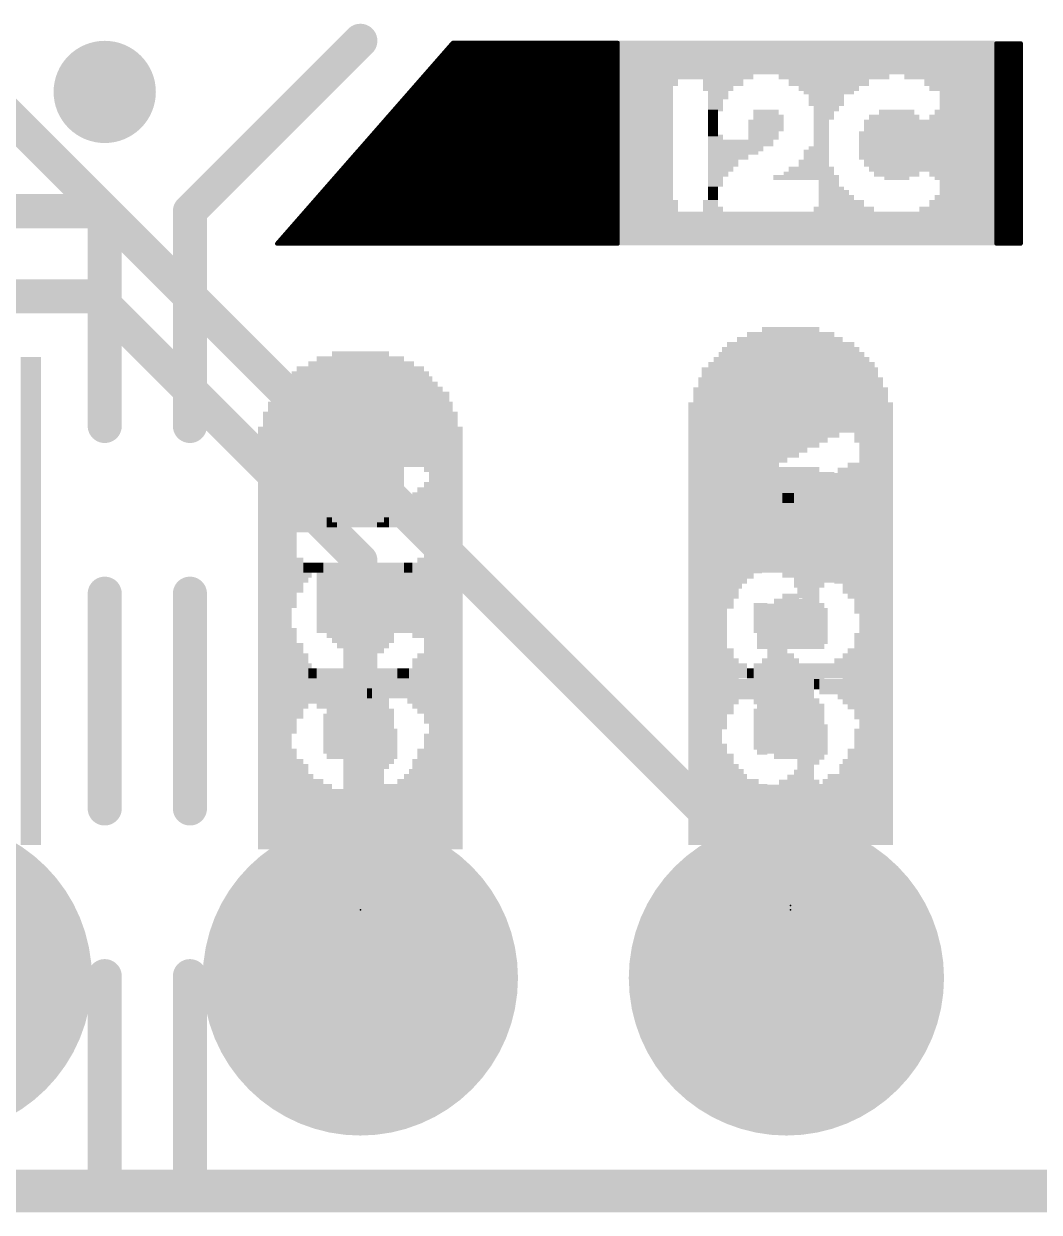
# Model space of a CAD drawing. Extents: x -28 to 74, y -69 to 26.
# Drawn here: x 15.77 to 21.83, y -0.13 to 6.96 of the extents above; entities that cross this region are included whole.
import ezdxf

# ---------------------------------------------------------------- set-up
doc = ezdxf.new("R2010")
doc.units = 0
for name, color, linetype in [('1', 12, 'CONTINUOUS'), ('16', 140, 'CONTINUOUS'), ('17', 183, 'CONTINUOUS'), ('18', 110, 'CONTINUOUS'), ('20', 53, 'CONTINUOUS'), ('21', 41, 'CONTINUOUS'), ('22', 40, 'CONTINUOUS'), ('23', 53, 'CONTINUOUS'), ('24', 53, 'CONTINUOUS'), ('51', 53, 'CONTINUOUS')]:
    doc.layers.add(name, color=color, linetype=linetype)

# ---------------------------------------------------------------- blocks, each defined once
blk = doc.blocks.new('RECT')
blk.add_solid([(-0.5, -0.5), (0.5, -0.5), (-0.5, 0.5), (0.5, 0.5)])
blk = doc.blocks.new('ROUNDP')
at = {"const_width": 0.5}
blk.add_lwpolyline([(0, -0.25, 1), (0, 0.25, 1), (0, -0.25)], format="xyb", dxfattribs=at)
blk = doc.blocks.new('ROUNDV')
at = {"const_width": 0.5}
blk.add_lwpolyline([(0, -0.25, 1), (0, 0.25, 1), (0, -0.25)], format="xyb", dxfattribs=at)

msp = doc.modelspace()

# ---------------------------------------------------------------- linework, layer by layer
at = {"layer": '1'}
for points, const_width in [([(11.938, 5.842), (16.256, 5.842)], 0.2032), ([(16.256, 5.842), (20.32, 1.778)], 0.2032), ([(16.2052, 5.334), (11.8897, 5.334)], 0.2032), ([(17.78, 3.7592), (16.2052, 5.334)], 0.2032), ([(17.78, 1.27), (17.78, 3.7592)], 0.2032), ([(20.32, 1.778), (20.32, 1.27)], 0.2032), ([(0, 0), (25.4, 0)], 0.254)]:
    msp.add_lwpolyline(points, dxfattribs=dict(at, const_width=const_width))
at = {"layer": '1', "const_width": 0.1016}
for points in [[(16.2919, 5.8779, 1), (16.2201, 5.8061)], [(16.256, 5.7912, 1), (16.256, 5.8928)], [(16.2411, 5.3699, 1), (16.1693, 5.2981)], [(16.2052, 5.2832, 1), (16.2052, 5.3848)], [(17.8308, 3.7592, 1), (17.7292, 3.7592)], [(17.7441, 3.7233, 1), (17.8159, 3.7951)], [(20.3708, 1.778, 1), (20.2692, 1.778)], [(20.2841, 1.7421, 1), (20.3559, 1.8139)], [(17.7292, 1.27, 1), (17.8308, 1.27)], [(20.2692, 1.27, 1), (20.3708, 1.27)]]:
    msp.add_lwpolyline(points, format="xyb", dxfattribs=at)
at = {"layer": '16', "const_width": 0.254}
msp.add_lwpolyline([(0, 0), (25.4, 0)], dxfattribs=at)
at = {"layer": '20', "const_width": 0.2032}
msp.add_lwpolyline([(0, 0), (25.4, 0)], dxfattribs=at)
at = {"layer": '21'}
for points, const_width in [([(16.256, 5.842), (15.24, 6.858)], 0.2032), ([(16.764, 5.842), (17.78, 6.858)], 0.2032), ([(18.3309, 6.8453), (17.2841, 5.649)], 0.0254), ([(18.2975, 6.8072), (19.3142, 6.8072)], 0.0254), ([(18.3198, 6.8326), (19.3142, 6.8326)], 0.0254), ([(19.3142, 6.8453), (18.3309, 6.8453)], 0.0254), ([(19.3142, 5.649), (19.3142, 6.8453)], 0.0254), ([(21.717, 6.8428), (21.5722, 6.8428)], 0.0254), ([(21.5722, 6.8428), (21.5722, 5.649)], 0.0254), ([(21.5722, 6.8326), (21.717, 6.8326)], 0.0254), ([(21.5722, 6.8072), (21.717, 6.8072)], 0.0254), ([(21.717, 5.649), (21.717, 6.8428)], 0.0254), ([(18.2309, 6.731), (19.3142, 6.731)], 0.0254), ([(18.2531, 6.7564), (19.3142, 6.7564)], 0.0254), ([(18.2753, 6.7818), (19.3142, 6.7818)], 0.0254), ([(21.5722, 6.7818), (21.717, 6.7818)], 0.0254), ([(21.5722, 6.7564), (21.717, 6.7564)], 0.0254), ([(21.5722, 6.731), (21.717, 6.731)], 0.0254), ([(18.1642, 6.6548), (19.3142, 6.6548)], 0.0254), ([(18.1864, 6.6802), (19.3142, 6.6802)], 0.0254), ([(18.2086, 6.7056), (19.3142, 6.7056)], 0.0254), ([(21.5722, 6.7056), (21.717, 6.7056)], 0.0254), ([(21.5722, 6.6802), (21.717, 6.6802)], 0.0254), ([(21.5722, 6.6548), (21.717, 6.6548)], 0.0254), ([(18.0975, 6.5786), (19.3142, 6.5786)], 0.0254), ([(18.1197, 6.604), (19.3142, 6.604)], 0.0254), ([(18.142, 6.6294), (19.3142, 6.6294)], 0.0254), ([(21.5722, 6.6294), (21.717, 6.6294)], 0.0254), ([(21.5722, 6.604), (21.717, 6.604)], 0.0254), ([(21.5722, 6.5786), (21.717, 6.5786)], 0.0254), ([(18.0531, 6.5278), (19.3142, 6.5278)], 0.0254), ([(18.0753, 6.5532), (19.3142, 6.5532)], 0.0254), ([(21.5722, 6.5532), (21.717, 6.5532)], 0.0254), ([(21.5722, 6.5278), (21.717, 6.5278)], 0.0254), ([(17.9864, 6.4516), (19.3142, 6.4516)], 0.0254), ([(18.0086, 6.477), (19.3142, 6.477)], 0.0254), ([(18.0308, 6.5024), (19.3142, 6.5024)], 0.0254), ([(21.5722, 6.5024), (21.717, 6.5024)], 0.0254), ([(21.5722, 6.477), (21.717, 6.477)], 0.0254), ([(21.5722, 6.4516), (21.717, 6.4516)], 0.0254), ([(17.9197, 6.3754), (19.3142, 6.3754)], 0.0254), ([(17.9419, 6.4008), (19.3142, 6.4008)], 0.0254), ([(17.9642, 6.4262), (19.3142, 6.4262)], 0.0254), ([(21.5722, 6.4262), (21.717, 6.4262)], 0.0254), ([(21.5722, 6.4008), (21.717, 6.4008)], 0.0254), ([(21.5722, 6.3754), (21.717, 6.3754)], 0.0254), ([(17.853, 6.2992), (19.3142, 6.2992)], 0.0254), ([(17.8753, 6.3246), (19.3142, 6.3246)], 0.0254), ([(17.8975, 6.35), (19.3142, 6.35)], 0.0254), ([(21.5722, 6.35), (21.717, 6.35)], 0.0254), ([(21.5722, 6.3246), (21.717, 6.3246)], 0.0254), ([(21.5722, 6.2992), (21.717, 6.2992)], 0.0254), ([(17.8086, 6.2484), (19.3142, 6.2484)], 0.0254), ([(17.8308, 6.2738), (19.3142, 6.2738)], 0.0254), ([(21.5722, 6.2738), (21.717, 6.2738)], 0.0254), ([(21.5722, 6.2484), (21.717, 6.2484)], 0.0254), ([(17.7419, 6.1722), (19.3142, 6.1722)], 0.0254), ([(17.7641, 6.1976), (19.3142, 6.1976)], 0.0254), ([(17.7864, 6.223), (19.3142, 6.223)], 0.0254), ([(21.5722, 6.223), (21.717, 6.223)], 0.0254), ([(21.5722, 6.1976), (21.717, 6.1976)], 0.0254), ([(21.5722, 6.1722), (21.717, 6.1722)], 0.0254), ([(17.6752, 6.096), (19.3142, 6.096)], 0.0254), ([(17.6974, 6.1214), (19.3142, 6.1214)], 0.0254), ([(17.7197, 6.1468), (19.3142, 6.1468)], 0.0254), ([(21.5722, 6.1468), (21.717, 6.1468)], 0.0254), ([(21.5722, 6.1214), (21.717, 6.1214)], 0.0254), ([(21.5722, 6.096), (21.717, 6.096)], 0.0254), ([(17.6086, 6.0198), (19.3142, 6.0198)], 0.0254), ([(17.6308, 6.0452), (19.3142, 6.0452)], 0.0254), ([(17.653, 6.0706), (19.3142, 6.0706)], 0.0254), ([(21.5722, 6.0706), (21.717, 6.0706)], 0.0254), ([(21.5722, 6.0452), (21.717, 6.0452)], 0.0254), ([(21.5722, 6.0198), (21.717, 6.0198)], 0.0254), ([(17.5419, 5.9436), (19.3142, 5.9436)], 0.0254), ([(17.5641, 5.969), (19.3142, 5.969)], 0.0254), ([(17.5863, 5.9944), (19.3142, 5.9944)], 0.0254), ([(21.5722, 5.9944), (21.717, 5.9944)], 0.0254), ([(21.5722, 5.969), (21.717, 5.969)], 0.0254), ([(21.5722, 5.9436), (21.717, 5.9436)], 0.0254), ([(16.256, 4.5613), (16.256, 5.842)], 0.2032), ([(16.764, 4.5613), (16.764, 5.842)], 0.2032), ([(17.4974, 5.8928), (19.3142, 5.8928)], 0.0254), ([(17.5197, 5.9182), (19.3142, 5.9182)], 0.0254), ([(21.5722, 5.9182), (21.717, 5.9182)], 0.0254), ([(21.5722, 5.8928), (21.717, 5.8928)], 0.0254), ([(17.4307, 5.8166), (19.3142, 5.8166)], 0.0254), ([(17.453, 5.842), (19.3142, 5.842)], 0.0254), ([(17.4752, 5.8674), (19.3142, 5.8674)], 0.0254), ([(21.5722, 5.8674), (21.717, 5.8674)], 0.0254), ([(21.5722, 5.842), (21.717, 5.842)], 0.0254), ([(21.5722, 5.8166), (21.717, 5.8166)], 0.0254), ([(17.3641, 5.7404), (19.3142, 5.7404)], 0.0254), ([(17.3863, 5.7658), (19.3142, 5.7658)], 0.0254), ([(17.4085, 5.7912), (19.3142, 5.7912)], 0.0254), ([(21.5722, 5.7912), (21.717, 5.7912)], 0.0254), ([(21.5722, 5.7658), (21.717, 5.7658)], 0.0254), ([(21.5722, 5.7404), (21.717, 5.7404)], 0.0254), ([(17.2974, 5.6642), (19.3142, 5.6642)], 0.0254), ([(17.3196, 5.6896), (19.3142, 5.6896)], 0.0254), ([(17.3419, 5.715), (19.3142, 5.715)], 0.0254), ([(21.5722, 5.715), (21.717, 5.715)], 0.0254), ([(21.5722, 5.6896), (21.717, 5.6896)], 0.0254), ([(21.5722, 5.6642), (21.717, 5.6642)], 0.0254), ([(17.2841, 5.649), (19.3142, 5.649)], 0.0254), ([(21.5722, 5.649), (21.717, 5.649)], 0.0254), ([(16.256, 2.2807), (16.256, 3.5613)], 0.2032), ([(16.764, 2.2807), (16.764, 3.5613)], 0.2032), ([(16.256, 0), (16.256, 1.2807)], 0.2032), ([(16.764, 0), (16.764, 1.2807)], 0.2032)]:
    msp.add_lwpolyline(points, dxfattribs=dict(at, const_width=const_width))
for points, const_width in [([(17.8159, 6.8221, 1), (17.7441, 6.8939)], 0.1016), ([(18.2975, 6.8136, 1), (18.2975, 6.8008)], 0.0127), ([(18.3198, 6.839, 1), (18.3198, 6.8262)], 0.0127), ([(18.3309, 6.8517, 1), (18.3309, 6.8389)], 0.0127), ([(18.3356, 6.8411, 1), (18.3261, 6.8495)], 0.0127), ([(19.3205, 6.8453, 1), (19.3078, 6.8453)], 0.0127), ([(19.3142, 6.8389, 1), (19.3142, 6.8517)], 0.0127), ([(19.3142, 6.8262, 1), (19.3142, 6.839)], 0.0127), ([(19.3142, 6.8008, 1), (19.3142, 6.8136)], 0.0127), ([(21.5722, 6.839, 1), (21.5722, 6.8262)], 0.0127), ([(21.5722, 6.8136, 1), (21.5722, 6.8008)], 0.0127), ([(21.5722, 6.8491, 1), (21.5722, 6.8364)], 0.0127), ([(21.5786, 6.8428, 1), (21.5659, 6.8428)], 0.0127), ([(21.7234, 6.8428, 1), (21.7107, 6.8428)], 0.0127), ([(21.717, 6.8364, 1), (21.717, 6.8491)], 0.0127), ([(21.717, 6.8262, 1), (21.717, 6.839)], 0.0127), ([(21.717, 6.8008, 1), (21.717, 6.8136)], 0.0127), ([(18.2309, 6.7374, 1), (18.2309, 6.7247)], 0.0127), ([(18.2531, 6.7628, 1), (18.2531, 6.75)], 0.0127), ([(18.2753, 6.7882, 1), (18.2753, 6.7755)], 0.0127), ([(19.3142, 6.7755, 1), (19.3142, 6.7882)], 0.0127), ([(19.3142, 6.75, 1), (19.3142, 6.7628)], 0.0127), ([(19.3142, 6.7247, 1), (19.3142, 6.7374)], 0.0127), ([(21.5722, 6.7628, 1), (21.5722, 6.75)], 0.0127), ([(21.5722, 6.7882, 1), (21.5722, 6.7755)], 0.0127), ([(21.5722, 6.7374, 1), (21.5722, 6.7247)], 0.0127), ([(21.717, 6.7755, 1), (21.717, 6.7882)], 0.0127), ([(21.717, 6.75, 1), (21.717, 6.7628)], 0.0127), ([(21.717, 6.7247, 1), (21.717, 6.7374)], 0.0127), ([(18.1642, 6.6612, 1), (18.1642, 6.6485)], 0.0127), ([(18.1864, 6.6866, 1), (18.1864, 6.6738)], 0.0127), ([(18.2086, 6.712, 1), (18.2086, 6.6993)], 0.0127), ([(19.3142, 6.6993, 1), (19.3142, 6.712)], 0.0127), ([(19.3142, 6.6738, 1), (19.3142, 6.6866)], 0.0127), ([(19.3142, 6.6485, 1), (19.3142, 6.6612)], 0.0127), ([(21.5722, 6.6866, 1), (21.5722, 6.6738)], 0.0127), ([(21.5722, 6.712, 1), (21.5722, 6.6993)], 0.0127), ([(21.5722, 6.6612, 1), (21.5722, 6.6485)], 0.0127), ([(21.717, 6.6993, 1), (21.717, 6.712)], 0.0127), ([(21.717, 6.6738, 1), (21.717, 6.6866)], 0.0127), ([(21.717, 6.6485, 1), (21.717, 6.6612)], 0.0127), ([(18.0975, 6.585, 1), (18.0975, 6.5723)], 0.0127), ([(18.1197, 6.6104, 1), (18.1197, 6.5976)], 0.0127), ([(18.142, 6.6358, 1), (18.142, 6.6231)], 0.0127), ([(19.3142, 6.6231, 1), (19.3142, 6.6358)], 0.0127), ([(19.3142, 6.5976, 1), (19.3142, 6.6104)], 0.0127), ([(19.3142, 6.5723, 1), (19.3142, 6.585)], 0.0127), ([(21.5722, 6.6104, 1), (21.5722, 6.5976)], 0.0127), ([(21.5722, 6.6358, 1), (21.5722, 6.6231)], 0.0127), ([(21.5722, 6.585, 1), (21.5722, 6.5723)], 0.0127), ([(21.717, 6.6231, 1), (21.717, 6.6358)], 0.0127), ([(21.717, 6.5976, 1), (21.717, 6.6104)], 0.0127), ([(21.717, 6.5723, 1), (21.717, 6.585)], 0.0127), ([(18.0531, 6.5342, 1), (18.0531, 6.5214)], 0.0127), ([(18.0753, 6.5596, 1), (18.0753, 6.5469)], 0.0127), ([(19.3142, 6.5469, 1), (19.3142, 6.5596)], 0.0127), ([(19.3142, 6.5214, 1), (19.3142, 6.5342)], 0.0127), ([(21.5722, 6.5342, 1), (21.5722, 6.5214)], 0.0127), ([(21.5722, 6.5596, 1), (21.5722, 6.5469)], 0.0127), ([(21.717, 6.5469, 1), (21.717, 6.5596)], 0.0127), ([(21.717, 6.5214, 1), (21.717, 6.5342)], 0.0127), ([(17.9864, 6.458, 1), (17.9864, 6.4452)], 0.0127), ([(18.0086, 6.4834, 1), (18.0086, 6.4707)], 0.0127), ([(18.0308, 6.5088, 1), (18.0308, 6.4961)], 0.0127), ([(19.3142, 6.4961, 1), (19.3142, 6.5088)], 0.0127), ([(19.3142, 6.4707, 1), (19.3142, 6.4834)], 0.0127), ([(19.3142, 6.4452, 1), (19.3142, 6.458)], 0.0127), ([(21.5722, 6.458, 1), (21.5722, 6.4452)], 0.0127), ([(21.5722, 6.5088, 1), (21.5722, 6.4961)], 0.0127), ([(21.5722, 6.4834, 1), (21.5722, 6.4707)], 0.0127), ([(21.717, 6.4961, 1), (21.717, 6.5088)], 0.0127), ([(21.717, 6.4707, 1), (21.717, 6.4834)], 0.0127), ([(21.717, 6.4452, 1), (21.717, 6.458)], 0.0127), ([(17.9197, 6.3818, 1), (17.9197, 6.369)], 0.0127), ([(17.9419, 6.4072, 1), (17.9419, 6.3944)], 0.0127), ([(17.9642, 6.4326, 1), (17.9642, 6.4199)], 0.0127), ([(19.3142, 6.4199, 1), (19.3142, 6.4326)], 0.0127), ([(19.3142, 6.3944, 1), (19.3142, 6.4072)], 0.0127), ([(19.3142, 6.369, 1), (19.3142, 6.3818)], 0.0127), ([(21.5722, 6.4072, 1), (21.5722, 6.3944)], 0.0127), ([(21.5722, 6.3818, 1), (21.5722, 6.369)], 0.0127), ([(21.5722, 6.4326, 1), (21.5722, 6.4199)], 0.0127), ([(21.717, 6.4199, 1), (21.717, 6.4326)], 0.0127), ([(21.717, 6.3944, 1), (21.717, 6.4072)], 0.0127), ([(21.717, 6.369, 1), (21.717, 6.3818)], 0.0127), ([(17.853, 6.3056, 1), (17.853, 6.2928)], 0.0127), ([(17.8753, 6.331, 1), (17.8753, 6.3182)], 0.0127), ([(17.8975, 6.3564, 1), (17.8975, 6.3437)], 0.0127), ([(19.3142, 6.3437, 1), (19.3142, 6.3564)], 0.0127), ([(19.3142, 6.3182, 1), (19.3142, 6.331)], 0.0127), ([(19.3142, 6.2928, 1), (19.3142, 6.3056)], 0.0127), ([(21.5722, 6.331, 1), (21.5722, 6.3182)], 0.0127), ([(21.5722, 6.3056, 1), (21.5722, 6.2928)], 0.0127), ([(21.5722, 6.3564, 1), (21.5722, 6.3437)], 0.0127), ([(21.717, 6.3437, 1), (21.717, 6.3564)], 0.0127), ([(21.717, 6.3182, 1), (21.717, 6.331)], 0.0127), ([(21.717, 6.2928, 1), (21.717, 6.3056)], 0.0127), ([(17.8086, 6.2548, 1), (17.8086, 6.242)], 0.0127), ([(17.8308, 6.2802, 1), (17.8308, 6.2675)], 0.0127), ([(19.3142, 6.2675, 1), (19.3142, 6.2802)], 0.0127), ([(19.3142, 6.242, 1), (19.3142, 6.2548)], 0.0127), ([(21.5722, 6.2548, 1), (21.5722, 6.242)], 0.0127), ([(21.5722, 6.2802, 1), (21.5722, 6.2675)], 0.0127), ([(21.717, 6.2675, 1), (21.717, 6.2802)], 0.0127), ([(21.717, 6.242, 1), (21.717, 6.2548)], 0.0127), ([(17.7419, 6.1786, 1), (17.7419, 6.1658)], 0.0127), ([(17.7641, 6.204, 1), (17.7641, 6.1913)], 0.0127), ([(17.7864, 6.2294, 1), (17.7864, 6.2166)], 0.0127), ([(19.3142, 6.2166, 1), (19.3142, 6.2294)], 0.0127), ([(19.3142, 6.1913, 1), (19.3142, 6.204)], 0.0127), ([(19.3142, 6.1658, 1), (19.3142, 6.1786)], 0.0127), ([(21.5722, 6.2294, 1), (21.5722, 6.2166)], 0.0127), ([(21.5722, 6.1786, 1), (21.5722, 6.1658)], 0.0127), ([(21.5722, 6.204, 1), (21.5722, 6.1913)], 0.0127), ([(21.717, 6.2166, 1), (21.717, 6.2294)], 0.0127), ([(21.717, 6.1913, 1), (21.717, 6.204)], 0.0127), ([(21.717, 6.1658, 1), (21.717, 6.1786)], 0.0127), ([(17.6752, 6.1024, 1), (17.6752, 6.0896)], 0.0127), ([(17.6974, 6.1278, 1), (17.6974, 6.1151)], 0.0127), ([(17.7197, 6.1532, 1), (17.7197, 6.1405)], 0.0127), ([(19.3142, 6.1405, 1), (19.3142, 6.1532)], 0.0127), ([(19.3142, 6.1151, 1), (19.3142, 6.1278)], 0.0127), ([(19.3142, 6.0896, 1), (19.3142, 6.1024)], 0.0127), ([(21.5722, 6.1024, 1), (21.5722, 6.0896)], 0.0127), ([(21.5722, 6.1532, 1), (21.5722, 6.1405)], 0.0127), ([(21.5722, 6.1278, 1), (21.5722, 6.1151)], 0.0127), ([(21.717, 6.1405, 1), (21.717, 6.1532)], 0.0127), ([(21.717, 6.1151, 1), (21.717, 6.1278)], 0.0127), ([(21.717, 6.0896, 1), (21.717, 6.1024)], 0.0127), ([(17.6086, 6.0262, 1), (17.6086, 6.0134)], 0.0127), ([(17.6308, 6.0516, 1), (17.6308, 6.0389)], 0.0127), ([(17.653, 6.077, 1), (17.653, 6.0643)], 0.0127), ([(19.3142, 6.0643, 1), (19.3142, 6.077)], 0.0127), ([(19.3142, 6.0389, 1), (19.3142, 6.0516)], 0.0127), ([(19.3142, 6.0134, 1), (19.3142, 6.0262)], 0.0127), ([(21.5722, 6.0262, 1), (21.5722, 6.0134)], 0.0127), ([(21.5722, 6.077, 1), (21.5722, 6.0643)], 0.0127), ([(21.5722, 6.0516, 1), (21.5722, 6.0389)], 0.0127), ([(21.717, 6.0643, 1), (21.717, 6.077)], 0.0127), ([(21.717, 6.0389, 1), (21.717, 6.0516)], 0.0127), ([(21.717, 6.0134, 1), (21.717, 6.0262)], 0.0127), ([(17.5419, 5.95, 1), (17.5419, 5.9372)], 0.0127), ([(17.5641, 5.9754, 1), (17.5641, 5.9627)], 0.0127), ([(17.5863, 6.0008, 1), (17.5863, 5.9881)], 0.0127), ([(19.3142, 5.9881, 1), (19.3142, 6.0008)], 0.0127), ([(19.3142, 5.9627, 1), (19.3142, 5.9754)], 0.0127), ([(19.3142, 5.9372, 1), (19.3142, 5.95)], 0.0127), ([(21.5722, 5.95, 1), (21.5722, 5.9372)], 0.0127), ([(21.5722, 6.0008, 1), (21.5722, 5.9881)], 0.0127), ([(21.5722, 5.9754, 1), (21.5722, 5.9627)], 0.0127), ([(21.717, 5.9881, 1), (21.717, 6.0008)], 0.0127), ([(21.717, 5.9627, 1), (21.717, 5.9754)], 0.0127), ([(21.717, 5.9372, 1), (21.717, 5.95)], 0.0127), ([(16.3068, 5.842, 1), (16.2052, 5.842)], 0.1016), ([(16.2201, 5.8061, 1), (16.2919, 5.8779)], 0.1016), ([(16.8148, 5.842, 1), (16.7132, 5.842)], 0.1016), ([(16.7281, 5.8779, 1), (16.7999, 5.8061)], 0.1016), ([(17.4974, 5.8992, 1), (17.4974, 5.8864)], 0.0127), ([(17.5197, 5.9246, 1), (17.5197, 5.9119)], 0.0127), ([(19.3142, 5.9119, 1), (19.3142, 5.9246)], 0.0127), ([(19.3142, 5.8864, 1), (19.3142, 5.8992)], 0.0127), ([(21.5722, 5.8992, 1), (21.5722, 5.8864)], 0.0127), ([(21.5722, 5.9246, 1), (21.5722, 5.9119)], 0.0127), ([(21.717, 5.9119, 1), (21.717, 5.9246)], 0.0127), ([(21.717, 5.8864, 1), (21.717, 5.8992)], 0.0127), ([(17.4307, 5.823, 1), (17.4307, 5.8102)], 0.0127), ([(17.453, 5.8484, 1), (17.453, 5.8357)], 0.0127), ([(17.4752, 5.8738, 1), (17.4752, 5.861)], 0.0127), ([(19.3142, 5.861, 1), (19.3142, 5.8738)], 0.0127), ([(19.3142, 5.8357, 1), (19.3142, 5.8484)], 0.0127), ([(19.3142, 5.8102, 1), (19.3142, 5.823)], 0.0127), ([(21.5722, 5.8738, 1), (21.5722, 5.861)], 0.0127), ([(21.5722, 5.823, 1), (21.5722, 5.8102)], 0.0127), ([(21.5722, 5.8484, 1), (21.5722, 5.8357)], 0.0127), ([(21.717, 5.861, 1), (21.717, 5.8738)], 0.0127), ([(21.717, 5.8357, 1), (21.717, 5.8484)], 0.0127), ([(21.717, 5.8102, 1), (21.717, 5.823)], 0.0127), ([(17.3641, 5.7468, 1), (17.3641, 5.734)], 0.0127), ([(17.3863, 5.7722, 1), (17.3863, 5.7595)], 0.0127), ([(17.4085, 5.7976, 1), (17.4085, 5.7848)], 0.0127), ([(19.3142, 5.7848, 1), (19.3142, 5.7976)], 0.0127), ([(19.3142, 5.7595, 1), (19.3142, 5.7722)], 0.0127), ([(19.3142, 5.734, 1), (19.3142, 5.7468)], 0.0127), ([(21.5722, 5.7976, 1), (21.5722, 5.7848)], 0.0127), ([(21.5722, 5.7468, 1), (21.5722, 5.734)], 0.0127), ([(21.5722, 5.7722, 1), (21.5722, 5.7595)], 0.0127), ([(21.717, 5.7848, 1), (21.717, 5.7976)], 0.0127), ([(21.717, 5.7595, 1), (21.717, 5.7722)], 0.0127), ([(21.717, 5.734, 1), (21.717, 5.7468)], 0.0127), ([(17.2974, 5.6706, 1), (17.2974, 5.6578)], 0.0127), ([(17.3196, 5.696, 1), (17.3196, 5.6833)], 0.0127), ([(17.3419, 5.7214, 1), (17.3419, 5.7086)], 0.0127), ([(19.3142, 5.7086, 1), (19.3142, 5.7214)], 0.0127), ([(19.3142, 5.6833, 1), (19.3142, 5.696)], 0.0127), ([(19.3142, 5.6578, 1), (19.3142, 5.6706)], 0.0127), ([(21.5722, 5.7214, 1), (21.5722, 5.7086)], 0.0127), ([(21.5722, 5.6706, 1), (21.5722, 5.6578)], 0.0127), ([(21.5722, 5.696, 1), (21.5722, 5.6833)], 0.0127), ([(21.717, 5.7086, 1), (21.717, 5.7214)], 0.0127), ([(21.717, 5.6833, 1), (21.717, 5.696)], 0.0127), ([(21.717, 5.6578, 1), (21.717, 5.6706)], 0.0127), ([(17.2841, 5.6553, 1), (17.2841, 5.6426)], 0.0127), ([(17.2793, 5.6531, 1), (17.2888, 5.6448)], 0.0127), ([(19.3078, 5.649, 1), (19.3205, 5.649)], 0.0127), ([(19.3142, 5.6426, 1), (19.3142, 5.6553)], 0.0127), ([(21.5722, 5.6553, 1), (21.5722, 5.6426)], 0.0127), ([(21.5659, 5.649, 1), (21.5786, 5.649)], 0.0127), ([(21.7107, 5.649, 1), (21.7234, 5.649)], 0.0127), ([(21.717, 5.6426, 1), (21.717, 5.6553)], 0.0127), ([(16.2052, 4.5613, 1), (16.3068, 4.5613)], 0.1016), ([(16.7132, 4.5613, 1), (16.8148, 4.5613)], 0.1016), ([(16.3068, 3.5613, 1), (16.2052, 3.5613)], 0.1016), ([(16.8148, 3.5613, 1), (16.7132, 3.5613)], 0.1016), ([(16.2052, 2.2807, 1), (16.3068, 2.2807)], 0.1016), ([(16.7132, 2.2807, 1), (16.8148, 2.2807)], 0.1016), ([(16.3068, 1.2807, 1), (16.2052, 1.2807)], 0.1016), ([(16.8148, 1.2807, 1), (16.7132, 1.2807)], 0.1016), ([(16.2052, 0, 1), (16.3068, 0)], 0.1016), ([(16.7132, 0, 1), (16.8148, 0)], 0.1016)]:
    msp.add_lwpolyline(points, format="xyb", dxfattribs=dict(at, const_width=const_width))
at = {"layer": '23'}
for p in [(18.923, 6.2484), (20.3454, 1.7018), (17.78, 1.6764)]:
    msp.add_point(p, dxfattribs=at)
at = {"layer": '24'}
for p in [(17.78, 1.6764), (20.3454, 1.6764)]:
    msp.add_point(p, dxfattribs=at)

# ---------------------------------------------------------------- block references
at = {"layer": '17', "xscale": 1.8796, "yscale": 1.8796, "rotation": 90}
for p in [(15.24, 1.27), (15.24, 1.27), (17.78, 1.27), (17.78, 1.27), (20.32, 1.27), (20.32, 1.27)]:
    msp.add_blockref('ROUNDP', p, dxfattribs=at)
at = {"layer": '18', "xscale": 0.6096, "yscale": 0.6096}
msp.add_blockref('ROUNDV', (16.256, 6.5532), dxfattribs=at)
msp.add_blockref('ROUNDV', (16.256, 6.5532), dxfattribs=at)
at = {"layer": '21'}
for p, xscale, yscale in [((20.438, 6.8434), 2.25, 0.03), ((20.438, 6.8134), 2.25, 0.03), ((20.438, 6.7884), 2.25, 0.02), ((20.438, 6.7584), 2.25, 0.04), ((20.438, 6.7234), 2.25, 0.03), ((20.438, 6.6934), 2.25, 0.03), ((20.438, 6.6684), 2.25, 0.02), ((19.718, 6.6434), 0.81, 0.03), ((19.493, 6.6084), 0.36, 0.04), ((19.943, 6.6084), 0.24, 0.04), ((20.603, 6.6434), 0.66, 0.03), ((20.573, 6.6084), 0.48, 0.04), ((21.293, 6.6434), 0.54, 0.03), ((21.353, 6.6084), 0.42, 0.04), ((19.478, 6.5734), 0.33, 0.03), ((19.478, 6.5534), 0.33, 0.03), ((19.478, 6.5234), 0.33, 0.03), ((19.913, 6.5734), 0.18, 0.03), ((19.913, 6.5534), 0.12, 0.03), ((19.913, 6.5234), 0.12, 0.03), ((20.573, 6.5734), 0.36, 0.03), ((20.573, 6.5534), 0.3, 0.03), ((20.558, 6.5234), 0.21, 0.03), ((21.368, 6.5734), 0.39, 0.03), ((21.398, 6.5534), 0.33, 0.03), ((21.398, 6.5234), 0.33, 0.03), ((19.478, 6.4884), 0.33, 0.04), ((19.478, 6.4534), 0.33, 0.03), ((19.898, 6.4884), 0.09, 0.04), ((19.898, 6.4534), 0.09, 0.03), ((20.558, 6.4884), 0.21, 0.04), ((20.558, 6.4534), 0.15, 0.03), ((21.398, 6.4884), 0.33, 0.04), ((21.398, 6.4534), 0.33, 0.03), ((19.478, 6.4334), 0.33, 0.03), ((19.478, 6.4034), 0.33, 0.03), ((19.478, 6.3684), 0.33, 0.04), ((19.883, 6.4334), 0.06, 0.03), ((19.883, 6.4034), 0.06, 0.03), ((19.883, 6.3684), 0.06, 0.04), ((20.198, 6.3684), 0.21, 0.04), ((20.198, 6.4334), 0.15, 0.03), ((20.213, 6.4034), 0.18, 0.03), ((20.543, 6.4334), 0.12, 0.03), ((20.543, 6.4034), 0.12, 0.03), ((20.528, 6.3684), 0.09, 0.04), ((21.173, 6.3684), 0.78, 0.04), ((20.963, 6.4034), 0.3, 0.03), ((20.978, 6.4334), 0.21, 0.03), ((21.368, 6.4034), 0.39, 0.03), ((21.383, 6.4334), 0.36, 0.03), ((19.478, 6.3334), 0.33, 0.03), ((19.478, 6.3034), 0.33, 0.03), ((19.883, 6.3334), 0.06, 0.03), ((19.883, 6.3034), 0.06, 0.03), ((20.198, 6.3334), 0.21, 0.03), ((20.183, 6.3034), 0.18, 0.03), ((20.528, 6.3334), 0.09, 0.03), ((20.528, 6.3034), 0.09, 0.03), ((21.158, 6.3034), 0.81, 0.03), ((21.173, 6.3334), 0.78, 0.03), ((19.478, 6.2834), 0.33, 0.03), ((19.478, 6.2484), 0.33, 0.04), ((19.898, 6.2834), 0.09, 0.03), ((20.048, 6.2484), 0.39, 0.04), ((20.183, 6.2834), 0.18, 0.03), ((20.528, 6.2834), 0.09, 0.03), ((20.528, 6.2484), 0.09, 0.04), ((21.158, 6.2834), 0.81, 0.03), ((21.158, 6.2484), 0.81, 0.04), ((19.478, 6.2134), 0.33, 0.03), ((19.478, 6.1934), 0.33, 0.03), ((19.478, 6.1634), 0.33, 0.03), ((20.018, 6.2134), 0.33, 0.03), ((20.003, 6.1934), 0.3, 0.03), ((19.973, 6.1634), 0.24, 0.03), ((20.498, 6.1934), 0.15, 0.03), ((20.498, 6.1634), 0.15, 0.03), ((20.513, 6.2134), 0.12, 0.03), ((21.158, 6.2134), 0.81, 0.03), ((21.158, 6.1934), 0.81, 0.03), ((21.158, 6.1634), 0.81, 0.03), ((19.478, 6.1284), 0.33, 0.04), ((19.478, 6.0934), 0.33, 0.03), ((19.943, 6.1284), 0.18, 0.04), ((19.928, 6.0934), 0.15, 0.03), ((20.468, 6.0934), 0.27, 0.03), ((20.483, 6.1284), 0.18, 0.04), ((21.173, 6.1284), 0.78, 0.04), ((21.188, 6.0934), 0.75, 0.03), ((19.478, 6.0634), 0.33, 0.03), ((19.478, 6.0434), 0.33, 0.03), ((19.478, 6.0084), 0.33, 0.04), ((19.913, 6.0634), 0.12, 0.03), ((19.898, 6.0434), 0.09, 0.03), ((19.898, 6.0084), 0.09, 0.04), ((20.438, 6.0434), 0.39, 0.03), ((20.453, 6.0634), 0.3, 0.03), ((20.573, 6.0084), 0.12, 0.04), ((20.978, 6.0634), 0.27, 0.03), ((20.978, 6.0434), 0.15, 0.03), ((21.368, 6.0634), 0.39, 0.03), ((21.383, 6.0434), 0.36, 0.03), ((21.398, 6.0084), 0.33, 0.04), ((19.478, 5.9734), 0.33, 0.03), ((19.478, 5.9534), 0.33, 0.03), ((19.883, 5.9734), 0.06, 0.03), ((19.883, 5.9534), 0.06, 0.03), ((20.588, 5.9734), 0.15, 0.03), ((20.603, 5.9534), 0.18, 0.03), ((21.398, 5.9734), 0.33, 0.03), ((21.398, 5.9534), 0.33, 0.03), ((19.478, 5.9234), 0.33, 0.03), ((19.493, 5.8884), 0.36, 0.04), ((19.868, 5.8884), 0.09, 0.04), ((19.883, 5.9234), 0.06, 0.03), ((20.618, 5.9234), 0.21, 0.03), ((20.648, 5.8884), 0.27, 0.04), ((21.368, 5.8884), 0.39, 0.04), ((21.383, 5.9234), 0.36, 0.03), ((19.493, 5.8534), 0.36, 0.03), ((20.438, 5.8234), 2.25, 0.03), ((19.883, 5.8534), 0.12, 0.03), ((20.663, 5.8534), 0.36, 0.03), ((21.338, 5.8534), 0.45, 0.03), ((20.438, 5.7934), 2.25, 0.03), ((20.438, 5.7634), 2.25, 0.03), ((20.438, 5.7434), 2.25, 0.03), ((20.438, 5.7134), 2.25, 0.03), ((20.438, 5.6834), 2.25, 0.03), ((20.438, 5.6534), 2.25, 0.03)]:
    msp.add_blockref('RECT', p, dxfattribs=dict(at, xscale=xscale, yscale=yscale))
at = {"layer": '21', "rotation": 90}
for p, xscale, yscale in [((20.1054, 4.6868), 0.87, 0.04), ((20.1404, 4.7018), 0.84, 0.03), ((20.1604, 4.7018), 0.84, 0.03), ((20.1904, 4.7168), 0.87, 0.03), ((20.2254, 4.7318), 0.84, 0.04), ((20.2604, 4.7318), 0.84, 0.03), ((20.2904, 4.7468), 0.81, 0.03), ((20.3104, 4.7468), 0.81, 0.03), ((20.3454, 4.7618), 0.78, 0.04), ((20.3804, 4.7618), 0.78, 0.03), ((20.4004, 4.7768), 0.75, 0.03), ((20.4304, 4.7768), 0.75, 0.03), ((20.4654, 4.7918), 0.72, 0.04), ((20.5004, 4.7918), 0.72, 0.03), ((20.5304, 4.7918), 0.66, 0.03), ((20.5504, 4.7918), 0.66, 0.03), ((20.5854, 4.8068), 0.63, 0.04), ((19.9504, 3.8918), 2.28, 0.03), ((19.9854, 4.6268), 0.87, 0.04), ((20.0204, 4.6418), 0.84, 0.03), ((20.0404, 4.6568), 0.87, 0.03), ((20.0704, 4.6718), 0.84, 0.03), ((20.6204, 4.7918), 0.6, 0.03), ((20.6404, 4.8068), 0.57, 0.03), ((20.6704, 4.7918), 0.54, 0.03), ((20.7054, 4.7918), 0.54, 0.04), ((20.7404, 4.7468), 0.57, 0.03), ((15.7704, 3.5168), 2.91, 0.03), ((15.8004, 3.5168), 2.91, 0.03), ((15.8304, 3.5168), 2.91, 0.03), ((15.8604, 3.5168), 2.91, 0.03), ((19.9004, 3.5168), 2.91, 0.03), ((19.9254, 3.5318), 2.94, 0.02), ((20.7704, 3.5318), 2.94, 0.03), ((20.8004, 3.5168), 2.91, 0.03), ((17.54, 4.4364), 0.96, 0.04), ((17.575, 4.4364), 0.96, 0.03), ((17.595, 4.4364), 0.96, 0.03), ((17.625, 4.4514), 0.99, 0.03), ((17.66, 4.4514), 0.99, 0.04), ((17.695, 4.4514), 0.99, 0.03), ((17.725, 4.4514), 0.99, 0.03), ((17.745, 4.4514), 0.99, 0.03), ((17.78, 4.4514), 0.99, 0.04), ((17.815, 4.4514), 0.99, 0.03), ((17.835, 4.4514), 0.99, 0.03), ((17.865, 4.4514), 0.99, 0.03), ((17.9, 4.4514), 0.99, 0.04), ((17.935, 4.4514), 0.99, 0.03), ((17.965, 4.4364), 0.96, 0.03), ((17.985, 4.4364), 0.96, 0.03), ((18.02, 4.4364), 0.96, 0.04), ((19.8354, 3.4868), 2.85, 0.04), ((19.8704, 3.5018), 2.88, 0.03), ((20.8304, 3.5018), 2.88, 0.03), ((20.8504, 3.4868), 2.85, 0.03), ((17.385, 4.1514), 1.35, 0.03), ((17.42, 4.3914), 0.93, 0.04), ((17.455, 4.3914), 0.93, 0.03), ((17.475, 4.4214), 0.93, 0.03), ((17.505, 4.4214), 0.93, 0.03), ((18.055, 4.6014), 0.57, 0.03), ((18.075, 4.6014), 0.57, 0.03), ((18.105, 4.5864), 0.54, 0.03), ((18.14, 4.5864), 0.54, 0.04), ((18.175, 4.5564), 0.54, 0.03), ((19.8054, 3.4568), 2.79, 0.02), ((20.8804, 3.4568), 2.79, 0.03), ((17.335, 3.4014), 2.73, 0.03), ((17.36, 3.4164), 2.76, 0.02), ((18.205, 3.4164), 2.76, 0.03), ((18.235, 3.4014), 2.73, 0.03), ((19.7804, 3.4268), 2.73, 0.03), ((20.9104, 3.4268), 2.73, 0.03), ((17.27, 3.3714), 2.67, 0.04), ((17.305, 3.3864), 2.7, 0.03), ((18.265, 3.3864), 2.7, 0.03), ((18.285, 3.3714), 2.67, 0.03), ((19.7504, 3.3818), 2.64, 0.03), ((20.9404, 3.3818), 2.64, 0.03), ((17.24, 3.3414), 2.61, 0.02), ((18.315, 3.3414), 2.61, 0.03), ((17.215, 3.3114), 2.55, 0.03), ((18.345, 3.3114), 2.55, 0.03), ((17.185, 3.2664), 2.46, 0.03), ((18.375, 3.2664), 2.46, 0.03), ((20.7054, 4.1318), 0.42, 0.04), ((20.7404, 4.1168), 0.45, 0.03), ((20.5854, 4.1318), 0.3, 0.04), ((20.6204, 4.1168), 0.33, 0.03), ((20.6404, 4.1318), 0.36, 0.03), ((20.6704, 4.1168), 0.39, 0.03), ((20.4004, 4.1318), 0.12, 0.03), ((20.3104, 4.1318), 0.06, 0.03), ((20.3454, 4.1318), 0.06, 0.04), ((20.3804, 4.1168), 0.09, 0.03), ((19.9854, 3.7718), 0.6, 0.04), ((20.0204, 3.7868), 0.51, 0.03), ((20.0404, 3.8018), 0.42, 0.03), ((20.0704, 3.8168), 0.39, 0.03), ((20.1054, 3.8168), 0.33, 0.04), ((20.1404, 3.8318), 0.3, 0.03), ((20.1604, 3.8318), 0.3, 0.03), ((20.1904, 3.8318), 0.24, 0.03), ((20.2254, 3.8318), 0.24, 0.04), ((20.2604, 3.8318), 0.18, 0.03), ((20.2904, 3.8318), 0.18, 0.03), ((20.3104, 3.8168), 0.15, 0.03), ((20.3454, 3.8168), 0.15, 0.04), ((20.3804, 3.8018), 0.12, 0.03), ((20.4004, 3.8018), 0.12, 0.03), ((20.4304, 3.7868), 0.09, 0.03), ((20.4654, 3.7718), 0.12, 0.04), ((17.42, 3.6714), 0.21, 0.04), ((18.14, 3.6864), 0.18, 0.04), ((18.175, 3.6564), 0.24, 0.03), ((20.5004, 3.7568), 0.09, 0.03), ((20.5304, 3.7568), 0.09, 0.03), ((20.5504, 3.7268), 0.09, 0.03), ((20.5854, 3.7118), 0.12, 0.04), ((20.7404, 3.6068), 0.33, 0.03), ((17.455, 3.6864), 0.12, 0.03), ((17.475, 3.7014), 0.09, 0.03), ((17.505, 3.7164), 0.06, 0.03), ((17.54, 3.7164), 0.06, 0.04), ((17.575, 3.7014), 0.09, 0.03), ((17.595, 3.6864), 0.12, 0.03), ((17.625, 3.6714), 0.15, 0.03), ((17.66, 3.4914), 0.51, 0.04), ((17.695, 3.4764), 0.54, 0.03), ((17.725, 3.4764), 0.54, 0.03), ((17.745, 3.4764), 0.54, 0.03), ((17.78, 3.4764), 0.54, 0.04), ((17.815, 3.4764), 0.54, 0.03), ((17.835, 3.4764), 0.54, 0.03), ((17.865, 3.4764), 0.54, 0.03), ((17.9, 3.4764), 0.54, 0.04), ((17.935, 3.4914), 0.51, 0.03), ((17.965, 3.6864), 0.12, 0.03), ((17.985, 3.7014), 0.09, 0.03), ((18.02, 3.7014), 0.09, 0.04), ((18.055, 3.7164), 0.06, 0.03), ((18.075, 3.7164), 0.06, 0.03), ((18.105, 3.7014), 0.09, 0.03), ((20.6204, 3.6818), 0.12, 0.03), ((20.6404, 3.6818), 0.12, 0.03), ((20.6704, 3.6518), 0.18, 0.03), ((20.7054, 3.6368), 0.21, 0.04), ((17.625, 3.4164), 0.3, 0.03), ((20.3104, 3.3968), 0.33, 0.03), ((20.3454, 3.3968), 0.33, 0.04), ((20.3804, 3.3968), 0.33, 0.03), ((17.595, 3.4014), 0.21, 0.03), ((17.965, 3.4014), 0.27, 0.03), ((17.985, 3.4014), 0.15, 0.03), ((20.2254, 3.3668), 0.27, 0.04), ((20.2604, 3.3818), 0.3, 0.03), ((20.2904, 3.3818), 0.3, 0.03), ((20.4004, 3.3818), 0.3, 0.03), ((20.4304, 3.3818), 0.3, 0.03), ((20.4654, 3.3818), 0.3, 0.04), ((20.5004, 3.3668), 0.27, 0.03), ((20.1604, 3.3218), 0.18, 0.03), ((20.1904, 3.3518), 0.24, 0.03), ((20.5304, 3.3518), 0.24, 0.03), ((17.385, 3.0414), 0.63, 0.03), ((20.5504, 3.3218), 0.12, 0.03), ((17.42, 3.0414), 0.45, 0.04), ((18.175, 3.0264), 0.48, 0.03), ((17.455, 3.0414), 0.33, 0.03), ((18.14, 3.0264), 0.36, 0.04), ((17.475, 3.0264), 0.24, 0.03), ((18.105, 3.0264), 0.3, 0.03), ((17.505, 3.0114), 0.21, 0.03), ((17.54, 2.9814), 0.21, 0.04), ((17.575, 2.9664), 0.18, 0.03), ((17.595, 2.9514), 0.21, 0.03), ((17.965, 2.9964), 0.12, 0.03), ((17.985, 2.9964), 0.12, 0.03), ((18.02, 3.0114), 0.15, 0.04), ((18.055, 3.0114), 0.15, 0.03), ((18.075, 3.0114), 0.21, 0.03), ((19.9854, 2.9468), 0.21, 0.04), ((20.0204, 2.9768), 0.15, 0.03), ((20.0404, 2.9918), 0.12, 0.03), ((20.0704, 2.9918), 0.12, 0.03), ((20.1054, 2.9918), 0.12, 0.04), ((20.1404, 2.9768), 0.15, 0.03), ((20.1604, 2.9618), 0.18, 0.03), ((20.1904, 2.8268), 0.45, 0.03), ((20.2254, 2.8418), 0.42, 0.04), ((20.2604, 2.8718), 0.36, 0.03), ((20.2904, 2.9318), 0.24, 0.03), ((20.3104, 2.9768), 0.15, 0.03), ((20.3454, 2.9918), 0.12, 0.04), ((20.3804, 3.0068), 0.09, 0.03), ((20.4004, 3.0068), 0.09, 0.03), ((20.4304, 3.0068), 0.09, 0.03), ((20.4654, 3.0068), 0.09, 0.04), ((20.5004, 3.0218), 0.06, 0.03), ((20.5304, 3.0068), 0.09, 0.03), ((20.5504, 3.0068), 0.09, 0.03), ((20.5854, 3.0068), 0.09, 0.04), ((20.6204, 3.0068), 0.09, 0.03), ((20.6404, 2.9918), 0.12, 0.03), ((20.6704, 2.9768), 0.15, 0.03), ((20.7054, 2.9618), 0.18, 0.04), ((20.7404, 2.9468), 0.27, 0.03), ((17.625, 2.8014), 0.45, 0.03), ((17.66, 2.8164), 0.42, 0.04), ((17.695, 2.8464), 0.36, 0.03), ((17.725, 2.8914), 0.21, 0.03), ((17.745, 2.9214), 0.15, 0.03), ((17.78, 2.9514), 0.09, 0.04), ((17.815, 2.9514), 0.09, 0.03), ((17.835, 2.9664), 0.06, 0.03), ((17.865, 2.9814), 0.09, 0.03), ((17.9, 2.9814), 0.09, 0.04), ((17.935, 2.9814), 0.09, 0.03), ((20.1604, 2.6918), 0.18, 0.03), ((20.4654, 2.4218), 0.72, 0.04), ((20.5004, 2.6618), 0.24, 0.03), ((20.5304, 2.6768), 0.21, 0.03), ((20.5504, 2.6918), 0.18, 0.03), ((17.575, 2.6664), 0.12, 0.03), ((17.595, 2.6664), 0.18, 0.03), ((17.9, 2.3814), 0.69, 0.04), ((17.935, 2.6364), 0.24, 0.03), ((17.965, 2.6514), 0.21, 0.03), ((17.985, 2.6664), 0.18, 0.03), ((20.1404, 2.6918), 0.12, 0.03), ((17.865, 2.3514), 0.63, 0.03), ((20.4304, 2.3768), 0.63, 0.03), ((17.385, 2.3064), 0.54, 0.03), ((19.9504, 2.3318), 0.54, 0.03), ((20.4004, 2.3318), 0.54, 0.03), ((20.7404, 2.3168), 0.51, 0.03), ((17.42, 2.2614), 0.45, 0.04), ((17.815, 2.2614), 0.45, 0.03), ((17.835, 2.2914), 0.51, 0.03), ((18.14, 2.2614), 0.45, 0.04), ((18.175, 2.2764), 0.48, 0.03), ((19.9854, 2.3018), 0.48, 0.04), ((20.0204, 2.2718), 0.42, 0.03), ((20.3454, 2.2718), 0.42, 0.04), ((20.3804, 2.2868), 0.45, 0.03), ((20.7054, 2.2868), 0.45, 0.04), ((17.455, 2.2464), 0.42, 0.03), ((17.475, 2.2314), 0.39, 0.03), ((17.505, 2.2314), 0.39, 0.03), ((17.745, 2.2314), 0.39, 0.03), ((17.78, 2.2464), 0.42, 0.04), ((17.935, 2.2314), 0.39, 0.03), ((18.105, 2.2314), 0.39, 0.03), ((20.0404, 2.2568), 0.39, 0.03), ((20.0704, 2.2568), 0.39, 0.03), ((20.1054, 2.2418), 0.36, 0.04), ((20.1404, 2.2418), 0.36, 0.03), ((20.1604, 2.2418), 0.36, 0.03), ((20.1904, 2.2418), 0.36, 0.03), ((20.2254, 2.2418), 0.36, 0.04), ((20.2604, 2.2418), 0.36, 0.03), ((20.2904, 2.2568), 0.39, 0.03), ((20.3104, 2.2568), 0.39, 0.03), ((20.5004, 2.2568), 0.39, 0.03), ((20.5304, 2.2418), 0.36, 0.03), ((20.5504, 2.2418), 0.36, 0.03), ((20.5854, 2.2418), 0.36, 0.04), ((20.6204, 2.2418), 0.36, 0.03), ((20.6404, 2.2568), 0.39, 0.03), ((20.6704, 2.2568), 0.39, 0.03), ((17.54, 2.2164), 0.36, 0.04), ((17.575, 2.2164), 0.36, 0.03), ((17.595, 2.2164), 0.36, 0.03), ((17.625, 2.2164), 0.36, 0.03), ((17.66, 2.2164), 0.36, 0.04), ((17.695, 2.2164), 0.36, 0.03), ((17.725, 2.2164), 0.36, 0.03), ((17.965, 2.2164), 0.36, 0.03), ((17.985, 2.2164), 0.36, 0.03), ((18.02, 2.2014), 0.33, 0.04), ((18.055, 2.2164), 0.36, 0.03), ((18.075, 2.2164), 0.36, 0.03)]:
    msp.add_blockref('RECT', p, dxfattribs=dict(at, xscale=xscale, yscale=yscale))
at = {"layer": '22', "rotation": 90}
for p, xscale, yscale in [((15.7754, 3.5168), 2.91, 0.04), ((15.8054, 3.5168), 2.91, 0.02), ((15.8304, 3.5168), 2.91, 0.03), ((15.8604, 3.5168), 2.91, 0.03), ((17.54, 4.6464), 0.66, 0.04), ((17.575, 4.6314), 0.69, 0.03), ((17.595, 4.6164), 0.72, 0.03), ((17.625, 4.6164), 0.78, 0.03), ((17.66, 4.6014), 0.81, 0.04), ((17.695, 4.5864), 0.84, 0.03), ((17.725, 4.5714), 0.87, 0.03), ((17.745, 4.5564), 0.9, 0.03), ((17.78, 4.5564), 0.9, 0.04), ((17.815, 4.5714), 0.87, 0.03), ((17.835, 4.5864), 0.84, 0.03), ((17.865, 4.6014), 0.81, 0.03), ((17.9, 4.6164), 0.78, 0.04), ((17.935, 4.6314), 0.75, 0.03), ((17.965, 4.6314), 0.69, 0.03), ((17.985, 4.6464), 0.66, 0.03), ((18.02, 4.6614), 0.63, 0.04), ((17.42, 4.6314), 0.57, 0.04), ((17.455, 4.6314), 0.57, 0.03), ((17.485, 4.6464), 0.6, 0.03), ((17.505, 4.6464), 0.6, 0.03), ((18.055, 4.6464), 0.6, 0.03), ((18.085, 4.6464), 0.6, 0.03), ((18.105, 4.6314), 0.57, 0.03), ((18.14, 4.6164), 0.6, 0.04), ((17.325, 3.4314), 2.79, 0.03), ((17.355, 3.4464), 2.82, 0.03), ((17.385, 4.6014), 0.57, 0.03), ((18.175, 4.5864), 0.6, 0.03), ((18.2, 3.4464), 2.82, 0.02), ((18.225, 3.4314), 2.79, 0.03), ((17.275, 3.4014), 2.73, 0.03), ((17.295, 3.4164), 2.76, 0.03), ((18.255, 3.4164), 2.76, 0.03), ((18.29, 3.4014), 2.73, 0.04), ((17.245, 3.3714), 2.67, 0.03), ((18.32, 3.3714), 2.67, 0.02), ((17.215, 3.3414), 2.61, 0.03), ((18.345, 3.3414), 2.61, 0.03), ((17.185, 3.2964), 2.52, 0.03), ((18.375, 3.2964), 2.52, 0.03), ((20.0504, 3.9564), 0.6, 0.03), ((20.0704, 3.9714), 0.57, 0.03), ((20.1054, 3.9864), 0.6, 0.04), ((20.1404, 3.9864), 0.6, 0.03), ((20.1604, 3.9864), 0.6, 0.03), ((20.1904, 4.0014), 0.63, 0.03), ((20.2254, 4.0014), 0.63, 0.04), ((20.2604, 4.0014), 0.63, 0.03), ((20.2904, 4.0014), 0.63, 0.03), ((20.3104, 3.9864), 0.66, 0.03), ((20.3454, 3.9864), 0.66, 0.04), ((20.3804, 3.9564), 0.72, 0.03), ((20.4004, 3.9264), 0.78, 0.03), ((20.4304, 3.8664), 0.9, 0.03), ((20.4654, 3.8364), 0.96, 0.04), ((20.5004, 3.8214), 0.99, 0.03), ((20.5304, 3.9414), 0.69, 0.03), ((20.5504, 3.9564), 0.66, 0.03), ((20.5854, 3.9564), 0.66, 0.04), ((20.6204, 3.9564), 0.6, 0.03), ((20.6504, 3.9564), 0.6, 0.03), ((17.385, 4.0614), 0.27, 0.03), ((18.14, 4.0614), 0.27, 0.04), ((18.175, 3.5364), 1.38, 0.03), ((19.9504, 3.8664), 0.66, 0.03), ((19.9854, 3.9114), 0.63, 0.04), ((20.0204, 3.9264), 0.6, 0.03), ((20.6704, 3.9264), 0.6, 0.03), ((20.7054, 3.8964), 0.66, 0.04), ((20.7404, 3.8364), 0.72, 0.03), ((17.42, 4.0464), 0.24, 0.04), ((17.455, 4.0464), 0.18, 0.03), ((17.485, 4.0464), 0.18, 0.03), ((18.085, 4.0464), 0.18, 0.03), ((18.105, 4.0464), 0.24, 0.03), ((19.8904, 3.1014), 2.07, 0.03), ((19.9204, 3.1164), 2.1, 0.03), ((20.7654, 3.1164), 2.1, 0.02), ((20.7904, 3.1014), 2.07, 0.03), ((17.505, 4.0314), 0.15, 0.03), ((17.54, 4.0164), 0.12, 0.04), ((17.575, 4.0014), 0.09, 0.03), ((17.965, 4.0014), 0.09, 0.03), ((17.985, 4.0014), 0.09, 0.03), ((18.02, 4.0164), 0.12, 0.04), ((18.055, 4.0314), 0.15, 0.03), ((19.8404, 3.0714), 2.01, 0.03), ((19.8604, 3.0864), 2.04, 0.03), ((20.8204, 3.0864), 2.04, 0.03), ((20.8554, 3.0714), 2.01, 0.04), ((17.595, 3.9864), 0.06, 0.03), ((17.625, 3.9714), 0.03, 0.03), ((17.9, 3.9714), 0.03, 0.04), ((17.935, 3.9864), 0.06, 0.03), ((19.8104, 3.0414), 1.95, 0.03), ((20.8854, 3.0414), 1.95, 0.02), ((19.7804, 3.0114), 1.89, 0.03), ((20.9104, 3.0114), 1.89, 0.03), ((19.7504, 2.9664), 1.8, 0.03), ((20.9404, 2.9664), 1.8, 0.03), ((17.385, 3.7164), 0.12, 0.03), ((17.42, 3.7314), 0.09, 0.04), ((18.14, 3.5364), 0.48, 0.04), ((17.455, 3.7164), 0.06, 0.03), ((17.485, 3.7164), 0.06, 0.03), ((17.505, 3.7164), 0.06, 0.03), ((17.54, 3.5364), 0.42, 0.04), ((17.575, 3.5364), 0.42, 0.03), ((17.595, 3.5364), 0.42, 0.03), ((17.625, 3.5364), 0.42, 0.03), ((17.66, 3.5364), 0.42, 0.04), ((17.695, 3.5364), 0.42, 0.03), ((17.725, 3.5364), 0.42, 0.03), ((17.745, 3.5364), 0.42, 0.03), ((17.78, 3.5364), 0.42, 0.04), ((17.815, 3.5364), 0.42, 0.03), ((17.835, 3.5364), 0.42, 0.03), ((17.865, 3.5364), 0.42, 0.03), ((17.9, 3.5364), 0.42, 0.04), ((17.935, 3.5364), 0.42, 0.03), ((17.965, 3.5364), 0.42, 0.03), ((17.985, 3.5364), 0.42, 0.03), ((18.02, 3.5364), 0.42, 0.04), ((18.055, 3.5364), 0.42, 0.03), ((18.085, 3.5364), 0.42, 0.03), ((18.105, 3.5214), 0.45, 0.03), ((20.1404, 3.4164), 0.18, 0.03), ((20.1604, 3.4014), 0.21, 0.03), ((20.1904, 3.3864), 0.24, 0.03), ((20.2254, 3.0414), 0.87, 0.04), ((20.5304, 3.4164), 0.18, 0.03), ((20.5504, 3.4164), 0.12, 0.03), ((20.2604, 2.9964), 0.84, 0.03), ((19.9504, 3.1014), 0.33, 0.03), ((20.2904, 2.9364), 0.72, 0.03), ((20.7404, 3.0864), 0.48, 0.03), ((19.9854, 3.1164), 0.24, 0.04), ((20.3104, 2.9064), 0.66, 0.03), ((20.3454, 2.8914), 0.63, 0.04), ((20.6704, 3.1014), 0.21, 0.03), ((20.7054, 3.1014), 0.27, 0.04), ((17.385, 3.0264), 0.24, 0.03), ((17.42, 3.0564), 0.18, 0.04), ((18.14, 3.0414), 0.21, 0.04), ((20.0204, 3.1014), 0.15, 0.03), ((20.0504, 3.1014), 0.09, 0.03), ((20.0704, 3.1014), 0.09, 0.03), ((20.1404, 3.0864), 0.12, 0.03), ((20.1604, 3.0714), 0.15, 0.03), ((20.1904, 2.9064), 0.54, 0.03), ((20.3804, 2.8764), 0.6, 0.03), ((20.4004, 2.8614), 0.57, 0.03), ((20.4304, 2.8764), 0.54, 0.03), ((20.4654, 2.8764), 0.54, 0.04), ((20.5004, 3.0714), 0.15, 0.03), ((20.5304, 3.0864), 0.12, 0.03), ((20.5504, 3.1014), 0.09, 0.03), ((20.5854, 3.1014), 0.09, 0.04), ((20.6204, 3.1164), 0.12, 0.03), ((20.6504, 3.1164), 0.12, 0.03), ((17.455, 3.0714), 0.09, 0.03), ((17.485, 3.0864), 0.06, 0.03), ((17.505, 3.0864), 0.06, 0.03), ((17.54, 3.0714), 0.09, 0.04), ((17.575, 3.0714), 0.09, 0.03), ((17.595, 3.0564), 0.12, 0.03), ((17.625, 2.8614), 0.51, 0.03), ((17.66, 2.8464), 0.54, 0.04), ((17.695, 2.8464), 0.54, 0.03), ((17.725, 2.8464), 0.54, 0.03), ((17.745, 2.8464), 0.54, 0.03), ((17.78, 2.8464), 0.54, 0.04), ((17.815, 2.8464), 0.54, 0.03), ((17.835, 2.8464), 0.54, 0.03), ((17.865, 2.8464), 0.54, 0.03), ((17.9, 2.8614), 0.51, 0.04), ((17.935, 3.0414), 0.15, 0.03), ((17.965, 3.0564), 0.12, 0.03), ((17.985, 3.0714), 0.09, 0.03), ((18.02, 3.0864), 0.06, 0.04), ((18.055, 3.0864), 0.06, 0.03), ((18.085, 3.0714), 0.09, 0.03), ((18.105, 3.0564), 0.12, 0.03), ((20.1054, 3.0864), 0.06, 0.04), ((17.595, 2.7714), 0.27, 0.03), ((17.935, 2.7864), 0.3, 0.03), ((20.1604, 2.8014), 0.27, 0.03), ((20.5004, 2.7864), 0.3, 0.03), ((20.5304, 2.8014), 0.21, 0.03), ((17.575, 2.7714), 0.15, 0.03), ((17.965, 2.7714), 0.21, 0.03), ((20.1404, 2.8014), 0.15, 0.03), ((18.175, 2.3814), 0.69, 0.03), ((20.7404, 2.4114), 0.69, 0.03), ((17.385, 2.3364), 0.6, 0.03), ((18.14, 2.3364), 0.6, 0.04), ((19.9504, 2.3664), 0.6, 0.03), ((20.7054, 2.3514), 0.57, 0.04), ((17.42, 2.3064), 0.54, 0.04), ((18.105, 2.3064), 0.54, 0.03), ((19.9854, 2.3364), 0.54, 0.04), ((20.6704, 2.3214), 0.51, 0.03), ((17.455, 2.2914), 0.51, 0.03), ((17.485, 2.2614), 0.45, 0.03), ((18.055, 2.2614), 0.45, 0.03), ((18.085, 2.2764), 0.48, 0.03), ((20.0204, 2.3064), 0.48, 0.03), ((20.0504, 2.2914), 0.45, 0.03), ((20.0704, 2.2764), 0.42, 0.03), ((20.5854, 2.2764), 0.42, 0.04), ((20.6204, 2.2764), 0.42, 0.03), ((20.6504, 2.3064), 0.48, 0.03), ((17.505, 2.2464), 0.42, 0.03), ((17.54, 2.2464), 0.42, 0.04), ((17.575, 2.2314), 0.39, 0.03), ((17.595, 2.2314), 0.39, 0.03), ((17.965, 2.2314), 0.39, 0.03), ((17.985, 2.2314), 0.39, 0.03), ((18.02, 2.2464), 0.42, 0.04), ((20.1054, 2.2614), 0.39, 0.04), ((20.1404, 2.2614), 0.39, 0.03), ((20.1604, 2.2464), 0.36, 0.03), ((20.1904, 2.2464), 0.36, 0.03), ((20.5004, 2.2464), 0.36, 0.03), ((20.5304, 2.2464), 0.36, 0.03), ((20.5504, 2.2614), 0.39, 0.03), ((17.625, 2.2164), 0.36, 0.03), ((17.66, 2.2164), 0.36, 0.04), ((17.695, 2.2164), 0.36, 0.03), ((17.725, 2.2014), 0.33, 0.03), ((17.745, 2.2014), 0.33, 0.03), ((17.78, 2.2014), 0.33, 0.04), ((17.815, 2.2014), 0.33, 0.03), ((17.835, 2.2014), 0.33, 0.03), ((17.865, 2.2164), 0.36, 0.03), ((17.9, 2.2164), 0.36, 0.04), ((17.935, 2.2164), 0.36, 0.03), ((20.2254, 2.2314), 0.33, 0.04), ((20.2604, 2.2314), 0.33, 0.03), ((20.2904, 2.2314), 0.33, 0.03), ((20.3104, 2.2314), 0.33, 0.03), ((20.3454, 2.2314), 0.33, 0.04), ((20.3804, 2.2314), 0.33, 0.03), ((20.4004, 2.2314), 0.33, 0.03), ((20.4304, 2.2314), 0.33, 0.03), ((20.4654, 2.2314), 0.33, 0.04)]:
    msp.add_blockref('RECT', p, dxfattribs=dict(at, xscale=xscale, yscale=yscale))
at = {"layer": '51', "xscale": 0.508, "yscale": 0.508}
for p in [(17.78, 1.27), (20.32, 1.27)]:
    msp.add_blockref('RECT', p, dxfattribs=at)

doc.saveas('drawing.dxf')
